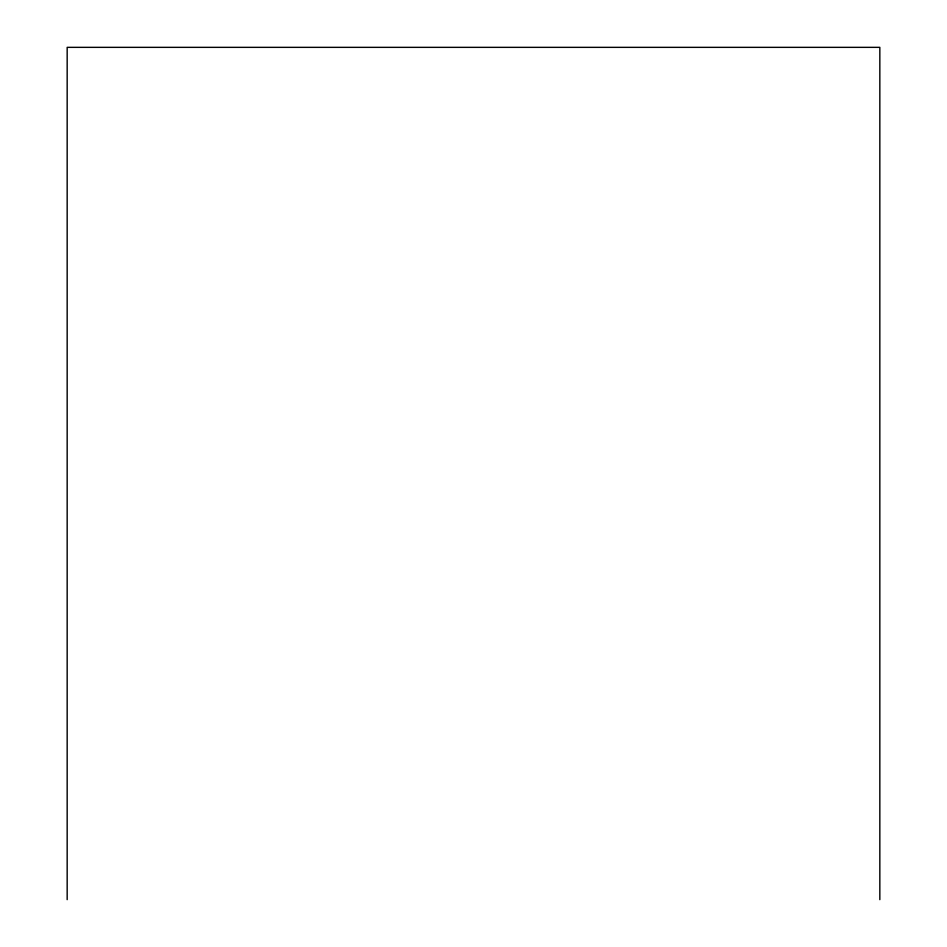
<?xml version="1.0" encoding="UTF-8"?>
<svg xmlns="http://www.w3.org/2000/svg" width="947" height="947" viewBox="0 0 947 947"><rect width="100%" height="100%" fill="white"/><g stroke="black" fill="none" stroke-linecap="round" stroke-linejoin="round"><path stroke-width="1.42" d="M879.834 899.65L879.834 47.35L67.166 47.35L67.166 899.65"/></g></svg>
